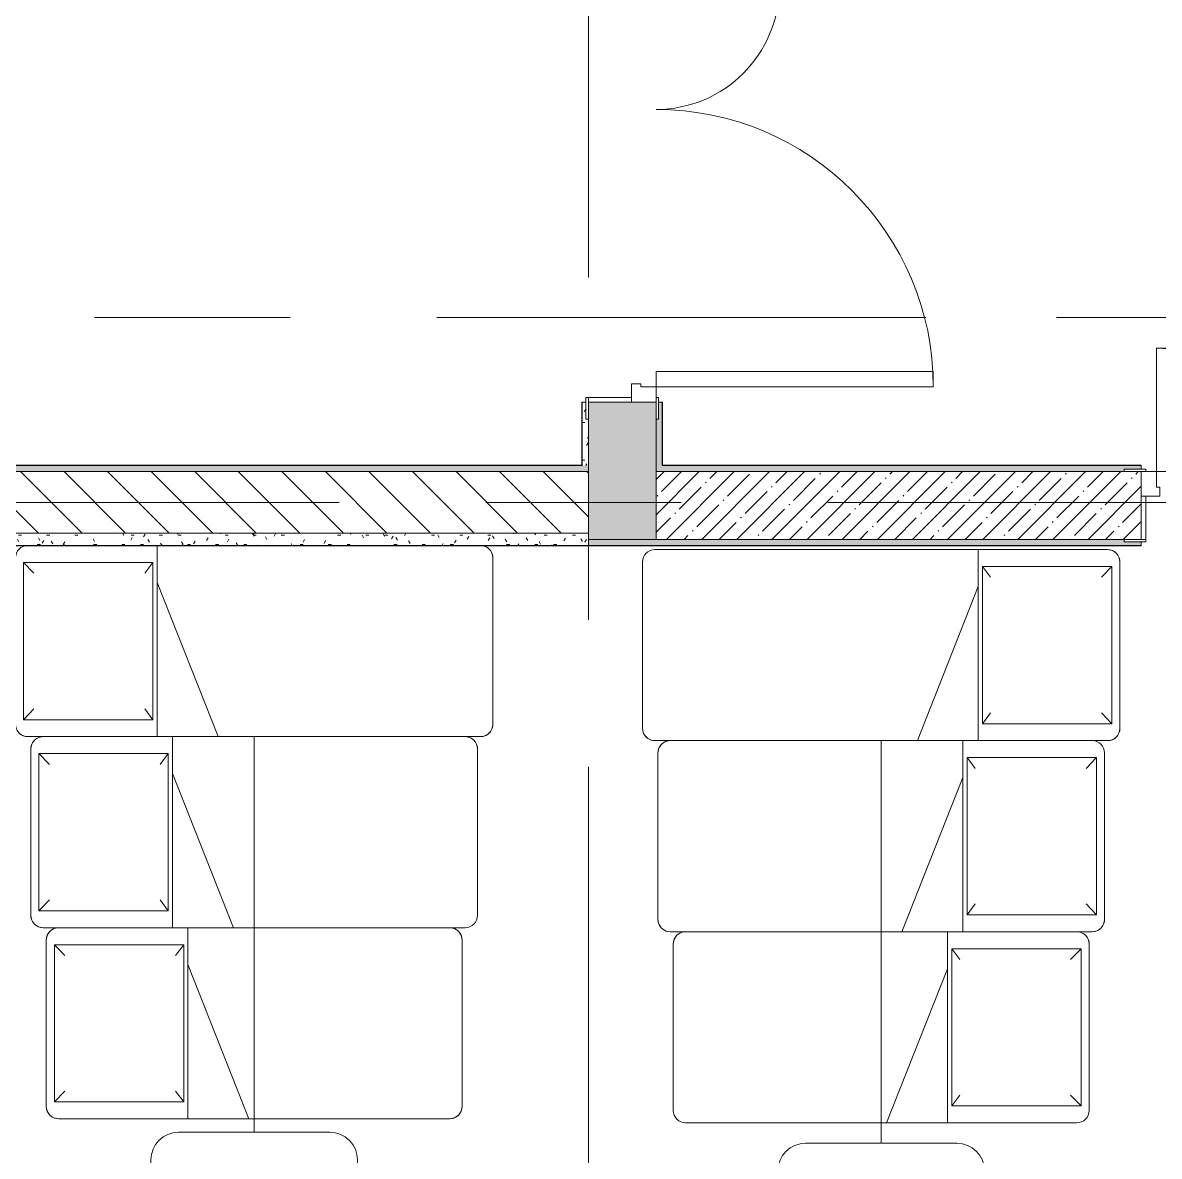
# Model space of a CAD drawing. Header units: millimetres. Extents: x 957 to 67880, y -2706 to 27400.
# Drawn here: x 61844 to 65534, y 8378 to 12057 of the extents above; entities that cross this region are included whole.
import ezdxf

# ---------------------------------------------------------------- set-up
doc = ezdxf.new("R2010")
doc.units = ezdxf.units.MM
doc.linetypes.add('Осевая', pattern=[3175, 635, -476.25, 1587.5, -476.25])
for name, color, linetype, lineweight, true_color in [('A-DOOR-1', 7, 'Continuous', 9, 0xc0c0c0), ('A-DOOR-FRAM-1', 7, 'Continuous', 9, 0xc0c0c0), ('A-WALL-1', 9, 'Continuous', 9, 0x808080), ('A-WALL-FNSH-1', 9, 'Continuous', 9, 0x808080), ('I-FURN-1', 9, 'Continuous', 9, 0x808080)]:
    doc.layers.add(name, color=color, linetype=linetype, lineweight=lineweight, true_color=true_color)
for name, color, linetype, lineweight in [('A-WALL', 7, 'Continuous', 9), ('I-FURN-IDEN', 7, 'Continuous', 9), ('I-WALL', 7, 'Continuous', 9), ('Оси', 7, 'Continuous', 9), ('Оси-2', 7, 'Осевая', 9)]:
    doc.layers.add(name, color=color, linetype=linetype, lineweight=lineweight)
pattern_1 = [(45, (-57529.54, 0), (-57.024626, 57.024626), []), (45, (-57472.52, 0), (-57.024626, 57.024626), [100.806, -20.161, 3.353, -16.808])]
pattern_2 = [(0, (-57529.542, 0), (121.92, 30.48), [10.058, -81.382, 10.058, -81.382, -487.68]), (0, (-57529.542, 0), (121.92, 30.48), [-182.88, 10.058, -172.822, 10.058, -81.382, -213.36]), (0, (-57529.542, 0), (121.92, 30.48), [-457.2, 10.058, -50.902, 10.058, -142.342]), (120, (-57483.822, 15.24), (-87.356454, 90.345817), [10.058, -81.382, 10.058, -81.382, -487.68]), (120, (-57483.822, 15.24), (-87.356454, 90.345817), [-182.88, 10.058, -172.822, 10.058, -81.382, -213.36]), (120, (-57483.822, 15.24), (-87.356454, 90.345817), [-457.2, 10.058, -50.902, 10.058, -142.342]), (240, (-57468.582, 76.2), (-34.563546, -120.825817), [10.058, -81.382, 10.058, -81.382, -487.68]), (240, (-57468.582, 76.2), (-34.563546, -120.825817), [-182.88, 10.058, -172.822, 10.058, -81.382, -213.36]), (240, (-57468.582, 76.2), (-34.563546, -120.825817), [-457.2, 10.058, -50.902, 10.058, -142.342])]

# ---------------------------------------------------------------- blocks, each defined once
blk = doc.blocks.new('110_Дверь_СКБ_2Ст - Д-5_п_ Из игровой в коридор-32679362-План расстановки мебели и оборудования 3 этажа в осях 23-33')
at = {"layer": 'A-DOOR-1'}
for p, q in [((662.5, 1010), (612.5, 1010)), ((612.5, 1010), (612.5, 110)), ((662.5, 110), (662.5, 1010)), ((-637.5, 510), (-637.5, 110)), ((-587.5, 510), (-637.5, 510)), ((-587.5, 110), (-587.5, 510)), ((-637.5, 110), (-587.5, 110)), ((612.5, 110), (662.5, 110))]:
    blk.add_line(p, q, dxfattribs=at)
for centre, radius, start, end in [((662.5, 110), 900, 90, 180), ((-637.5, 110), 400, 360, 90)]:
    blk.add_arc(centre, radius, start, end, dxfattribs=at)
at = {"layer": 'A-DOOR-FRAM-1'}
for p, q in [((-672.5, 118), (-742.5, 118)), ((-742.5, 118), (-742.5, 110)), ((-672.5, 110), (-672.5, 118)), ((767.5, 118), (697.5, 118)), ((697.5, 118), (697.5, 110)), ((767.5, 110), (767.5, 118)), ((-742.5, 110), (-672.5, 110)), ((-637.5, 110), (-687.5, 110)), ((-687.5, 110), (-687.5, 30)), ((-637.5, 60), (-637.5, 110)), ((662.5, 110), (662.5, 60)), ((712.5, 110), (662.5, 110)), ((697.5, 110), (767.5, 110)), ((712.5, 30), (712.5, 110)), ((-627.5, 60), (-637.5, 60)), ((-627.5, 30), (-627.5, 60)), ((662.5, 60), (652.5, 60)), ((652.5, 60), (652.5, 30)), ((-687.5, 30), (-627.5, 30)), ((-672.5, 30), (-687.5, 30)), ((-687.5, 30), (-687.5, -110)), ((-672.5, -110), (-672.5, 30)), ((652.5, 30), (712.5, 30)), ((712.5, 30), (697.5, 30)), ((697.5, 30), (697.5, -110)), ((712.5, -110), (712.5, 30)), ((-672.5, -110), (-742.5, -110)), ((-742.5, -110), (-742.5, -118)), ((-687.5, -110), (-672.5, -110)), ((-672.5, -118), (-672.5, -110)), ((697.5, -110), (712.5, -110)), ((767.5, -110), (697.5, -110)), ((697.5, -110), (697.5, -118)), ((767.5, -118), (767.5, -110)), ((-742.5, -118), (-672.5, -118)), ((697.5, -118), (767.5, -118))]:
    blk.add_line(p, q, dxfattribs=at)
blk = doc.blocks.new('110_Дверь_СКБ_2Ст - Д-1_л_Лестничная клетка EIS60 2-V1-План расстановки мебели и оборудования 3 этажа в осях 23-33')
at = {"layer": 'A-DOOR-1'}
for p, q in [((662.5, 1010), (612.5, 1010)), ((612.5, 1010), (612.5, 110)), ((662.5, 110), (662.5, 1010)), ((-637.5, 510), (-637.5, 110)), ((-587.5, 510), (-637.5, 510)), ((-587.5, 110), (-587.5, 510)), ((-637.5, 110), (-587.5, 110)), ((612.5, 110), (662.5, 110))]:
    blk.add_line(p, q, dxfattribs=at)
for centre, radius, start, end in [((662.5, 110), 900, 90, 180), ((-637.5, 110), 400, 360, 90)]:
    blk.add_arc(centre, radius, start, end, dxfattribs=at)
at = {"layer": 'A-DOOR-FRAM-1'}
for p, q in [((-672.5, 118), (-742.5, 118)), ((-742.5, 118), (-742.5, 110)), ((-672.5, 110), (-672.5, 118)), ((767.5, 118), (697.5, 118)), ((697.5, 118), (697.5, 110)), ((767.5, 110), (767.5, 118)), ((-742.5, 110), (-672.5, 110)), ((-637.5, 110), (-687.5, 110)), ((-687.5, 110), (-687.5, 30)), ((-637.5, 60), (-637.5, 110)), ((662.5, 110), (662.5, 60)), ((712.5, 110), (662.5, 110)), ((697.5, 110), (767.5, 110)), ((712.5, 30), (712.5, 110)), ((-627.5, 60), (-637.5, 60)), ((-627.5, 30), (-627.5, 60)), ((662.5, 60), (652.5, 60)), ((652.5, 60), (652.5, 30)), ((-687.5, 30), (-627.5, 30)), ((-672.5, 30), (-687.5, 30)), ((-687.5, 30), (-687.5, -110)), ((-672.5, -110), (-672.5, 30)), ((652.5, 30), (712.5, 30)), ((712.5, 30), (697.5, 30)), ((697.5, 30), (697.5, -110)), ((712.5, -110), (712.5, 30)), ((-672.5, -110), (-742.5, -110)), ((-742.5, -110), (-742.5, -118)), ((-687.5, -110), (-672.5, -110)), ((-672.5, -118), (-672.5, -110)), ((697.5, -110), (712.5, -110)), ((767.5, -110), (697.5, -110)), ((697.5, -110), (697.5, -118)), ((767.5, -118), (767.5, -110)), ((-742.5, -118), (-672.5, -118)), ((697.5, -118), (767.5, -118))]:
    blk.add_line(p, q, dxfattribs=at)
blk = doc.blocks.new('Bed - Small Sizes - 1_118-V66-План расстановки мебели и оборудования 3 этажа в осях 23-33')
at = {"layer": 'I-FURN-1'}
for p, q in [((247.3, 0), (-292.7, 0)), ((-292.7, 0), (247.3, 0)), ((247.3, 0), (-292.7, 0)), ((-292.7, 0), (247.3, 0)), ((-277.5, -26.2), (-242.7, -60)), ((232.5, -26.2), (-277.5, -26.2)), ((-277.5, -26.2), (-277.5, -446.2)), ((232.5, -26.2), (-277.5, -26.2)), ((-277.5, -26.2), (-277.5, -446.2)), ((232.5, -26.2), (197.3, -60)), ((232.5, -446.2), (232.5, -26.2)), ((232.5, -446.2), (232.5, -26.2)), ((-332.7, -40), (-332.7, -460)), ((-332.7, -460), (-332.7, -40)), ((-332.7, -40), (-332.7, -460)), ((-332.7, -460), (-332.7, -40)), ((287.3, -460), (287.3, -40)), ((287.3, -40), (287.3, -90)), ((287.3, -90), (287.3, -40)), ((287.3, -40), (287.3, -90)), ((287.3, -90), (287.3, -460)), ((287.3, -510), (287.3, -90)), ((287.3, -90), (287.3, -510)), ((-277.5, -446.2), (-242.7, -420)), ((232.5, -446.2), (197.3, -420)), ((-332.7, -460), (-212.7, -460)), ((-212.7, -460), (-332.7, -460)), ((-332.7, -460), (-332.7, -1510)), ((-332.7, -1510), (-332.7, -460)), ((-332.7, -460), (-212.7, -460)), ((-277.5, -446.2), (232.5, -446.2)), ((-277.5, -446.2), (232.5, -446.2)), ((-212.7, -460), (287.3, -460)), ((287.3, -460), (-212.7, -460)), ((287.3, -460), (-212.7, -460)), ((-212.7, -460), (287.3, -657.7)), ((287.3, -657.7), (-212.7, -460)), ((-212.7, -460), (287.3, -460)), ((-212.7, -460), (287.3, -657.7)), ((-212.7, -460), (287.3, -460)), ((287.3, -657.7), (287.3, -460)), ((287.3, -460), (287.3, -510)), ((287.3, -510), (287.3, -657.7)), ((287.3, -657.7), (287.3, -510)), ((287.3, -510), (287.3, -657.7)), ((287.3, -1510), (287.3, -657.7)), ((287.3, -657.7), (287.3, -1460)), ((287.3, -1460), (287.3, -1510)), ((-292.7, -1550), (247.3, -1550)), ((247.3, -1550), (-292.7, -1550))]:
    blk.add_line(p, q, dxfattribs=at)
for centre, start, end in [((-292.7, -40), 90, 180), ((-292.7, -40), 90, 180), ((247.3, -40), 360, 90), ((247.3, -40), 75, 90), ((-292.7, -40), 90, 180), ((-292.7, -40), 165, 180), ((-292.7, -40), 135, 165), ((-292.7, -40), 105, 135), ((-292.7, -40), 90, 105), ((247.3, -40), 45, 90), ((247.3, -40), 0, 90), ((247.3, -40), 60, 75), ((247.3, -40), 45, 60), ((247.3, -40), 30, 45), ((247.3, -40), 15, 45), ((247.3, -40), 15, 30), ((247.3, -40), 0, 15), ((247.3, -40), 0, 15), ((-292.7, -1510), 180, 270), ((-292.7, -1510), 180, 270), ((247.3, -1510), 270, 360), ((247.3, -1510), 345, 0), ((247.3, -1510), 270, 345)]:
    blk.add_arc(centre, 40, start, end, dxfattribs=at)
blk = doc.blocks.new('Bed - Small Sizes - Single 5-V67-План расстановки мебели и оборудования 3 этажа в осях 23-33')
at = {"layer": 'I-FURN-1'}
for p, q in [((247.3, 0), (-292.7, 0)), ((-292.7, 0), (247.3, 0)), ((247.3, 0), (-292.7, 0)), ((-292.7, 0), (247.3, 0)), ((-277.5, -26.2), (-242.7, -60)), ((232.5, -26.2), (-277.5, -26.2)), ((-277.5, -26.2), (-277.5, -446.2)), ((232.5, -26.2), (-277.5, -26.2)), ((-277.5, -26.2), (-277.5, -446.2)), ((232.5, -26.2), (197.3, -60)), ((232.5, -446.2), (232.5, -26.2)), ((232.5, -446.2), (232.5, -26.2)), ((-332.7, -40), (-332.7, -410)), ((-332.7, -460), (-332.7, -40)), ((-332.7, -40), (-332.7, -460)), ((-332.7, -460), (-332.7, -40)), ((287.3, -460), (287.3, -40)), ((287.3, -40), (287.3, -90)), ((287.3, -90), (287.3, -40)), ((287.3, -40), (287.3, -90)), ((287.3, -90), (287.3, -460)), ((287.3, -510), (287.3, -90)), ((287.3, -90), (287.3, -510)), ((-332.7, -410), (-332.7, -460)), ((-277.5, -446.2), (-242.7, -420)), ((232.5, -446.2), (197.3, -420)), ((-332.7, -460), (-212.7, -460)), ((-212.7, -460), (-332.7, -460)), ((-332.7, -460), (-332.7, -607.7)), ((-332.7, -607.7), (-332.7, -460)), ((-332.7, -460), (-212.7, -460)), ((-277.5, -446.2), (232.5, -446.2)), ((-277.5, -446.2), (232.5, -446.2)), ((-212.7, -460), (287.3, -460)), ((287.3, -460), (-212.7, -460)), ((287.3, -460), (-212.7, -460)), ((-212.7, -460), (287.3, -657.7)), ((287.3, -657.7), (-212.7, -460)), ((-212.7, -460), (287.3, -460)), ((-212.7, -460), (287.3, -657.7)), ((-212.7, -460), (287.3, -460)), ((287.3, -657.7), (287.3, -460)), ((287.3, -460), (287.3, -510)), ((287.3, -510), (287.3, -657.7)), ((287.3, -657.7), (287.3, -510)), ((287.3, -510), (287.3, -657.7)), ((-332.7, -607.7), (-332.7, -1410)), ((-332.7, -1410), (-332.7, -607.7)), ((287.3, -1410), (287.3, -657.7)), ((287.3, -657.7), (287.3, -1360)), ((287.3, -1360), (287.3, -1410)), ((-292.7, -1450), (247.3, -1450)), ((247.3, -1450), (-292.7, -1450))]:
    blk.add_line(p, q, dxfattribs=at)
for centre, start, end in [((-292.7, -40), 90, 180), ((-292.7, -40), 90, 180), ((247.3, -40), 360, 90), ((247.3, -40), 60, 90), ((-292.7, -40), 90, 180), ((-292.7, -40), 90, 180), ((247.3, -40), 0, 90), ((247.3, -40), 0, 90), ((247.3, -40), 0, 60), ((-292.7, -1410), 180, 270), ((-292.7, -1410), 180, 195), ((-292.7, -1410), 195, 210), ((-292.7, -1410), 210, 225), ((-292.7, -1410), 225, 240), ((247.3, -1410), 270, 0), ((247.3, -1410), 285, 0), ((-292.7, -1410), 240, 270), ((247.3, -1410), 270, 285)]:
    blk.add_arc(centre, 40, start, end, dxfattribs=at)
blk = doc.blocks.new('Bed - Small Sizes - Single 6-V68-План расстановки мебели и оборудования 3 этажа в осях 23-33')
at = {"layer": 'I-FURN-1'}
for p, q in [((247.3, 0), (-292.7, 0)), ((-292.7, 0), (247.3, 0)), ((247.3, 0), (-292.7, 0)), ((-292.7, 0), (247.3, 0)), ((-277.5, -26.2), (-242.7, -60)), ((232.5, -26.2), (-277.5, -26.2)), ((-277.5, -26.2), (-277.5, -446.2)), ((232.5, -26.2), (-277.5, -26.2)), ((-277.5, -26.2), (-277.5, -446.2)), ((232.5, -26.2), (197.3, -60)), ((232.5, -446.2), (232.5, -26.2)), ((232.5, -446.2), (232.5, -26.2)), ((-332.7, -40), (-332.7, -410)), ((-332.7, -460), (-332.7, -40)), ((-332.7, -40), (-332.7, -460)), ((-332.7, -460), (-332.7, -40)), ((287.3, -460), (287.3, -40)), ((287.3, -40), (287.3, -460)), ((287.3, -657.7), (287.3, -40)), ((287.3, -40), (287.3, -657.7)), ((-332.7, -410), (-332.7, -460)), ((-277.5, -446.2), (-242.7, -420)), ((232.5, -446.2), (197.3, -420)), ((-332.7, -460), (-212.7, -460)), ((-212.7, -460), (-332.7, -460)), ((-332.7, -460), (-332.7, -607.7)), ((-332.7, -607.7), (-332.7, -460)), ((-332.7, -460), (-212.7, -460)), ((-277.5, -446.2), (232.5, -446.2)), ((-277.5, -446.2), (232.5, -446.2)), ((-212.7, -460), (287.3, -460)), ((287.3, -460), (-212.7, -460)), ((287.3, -460), (-212.7, -460)), ((-212.7, -460), (287.3, -657.7)), ((287.3, -657.7), (-212.7, -460)), ((-212.7, -460), (287.3, -460)), ((-212.7, -460), (287.3, -657.7)), ((-212.7, -460), (287.3, -460)), ((287.3, -657.7), (287.3, -460)), ((287.3, -460), (287.3, -657.7)), ((-332.7, -607.7), (-332.7, -1310)), ((-332.7, -1310), (-332.7, -607.7)), ((287.3, -1310), (287.3, -657.7)), ((287.3, -657.7), (287.3, -1310)), ((-292.7, -1350), (247.3, -1350)), ((247.3, -1350), (-292.7, -1350))]:
    blk.add_line(p, q, dxfattribs=at)
for centre, start, end in [((-292.7, -40), 90, 180), ((-292.7, -40), 90, 105), ((247.3, -40), 360, 90), ((247.3, -40), 0, 90), ((-292.7, -40), 90, 180), ((-292.7, -40), 90, 180), ((-292.7, -40), 165, 180), ((-292.7, -40), 105, 165), ((247.3, -40), 0, 90), ((247.3, -40), 0, 90), ((-292.7, -1310), 180, 270), ((-292.7, -1310), 180, 255), ((247.3, -1310), 270, 0), ((247.3, -1310), 270, 0), ((-292.7, -1310), 255, 270)]:
    blk.add_arc(centre, 40, start, end, dxfattribs=at)
blk = doc.blocks.new('Bed - Small Sizes - 1_118-V69-План расстановки мебели и оборудования 3 этажа в осях 23-33')
at = {"layer": 'I-FURN-1'}
for p, q in [((247.3, 1550), (-292.7, 1550)), ((-292.7, 1550), (247.3, 1550)), ((-332.7, 460), (-332.7, 1510)), ((287.3, 657.7), (287.3, 1510)), ((287.3, 1510), (287.3, 1460)), ((287.3, 1460), (287.3, 657.7)), ((287.3, 657.7), (-212.7, 460)), ((-212.7, 460), (287.3, 657.7)), ((-212.7, 460), (287.3, 657.7)), ((287.3, 460), (287.3, 657.7)), ((287.3, 657.7), (287.3, 510)), ((287.3, 510), (287.3, 657.7)), ((287.3, 657.7), (287.3, 510)), ((287.3, 510), (287.3, 460)), ((287.3, 90), (287.3, 510)), ((287.3, 510), (287.3, 90)), ((-212.7, 460), (-332.7, 460)), ((-332.7, 460), (-212.7, 460)), ((-332.7, 40), (-332.7, 460)), ((-332.7, 460), (-212.7, 460)), ((-277.5, 446.2), (-242.7, 420)), ((-277.5, 26.2), (-277.5, 446.2)), ((-277.5, 446.2), (232.5, 446.2)), ((-277.5, 446.2), (232.5, 446.2)), ((-277.5, 26.2), (-277.5, 446.2)), ((287.3, 460), (-212.7, 460)), ((-212.7, 460), (287.3, 460)), ((-212.7, 460), (287.3, 460)), ((287.3, 460), (-212.7, 460)), ((-212.7, 460), (287.3, 460)), ((232.5, 446.2), (197.3, 420)), ((232.5, 446.2), (232.5, 26.2)), ((232.5, 446.2), (232.5, 26.2)), ((287.3, 40), (287.3, 460)), ((287.3, 460), (287.3, 90)), ((287.3, 90), (287.3, 40)), ((287.3, 40), (287.3, 90)), ((287.3, 90), (287.3, 40)), ((-277.5, 26.2), (-242.7, 60)), ((232.5, 26.2), (197.3, 60)), ((-292.7, 0), (247.3, 0)), ((247.3, 0), (-292.7, 0)), ((232.5, 26.2), (-277.5, 26.2)), ((232.5, 26.2), (-277.5, 26.2)), ((247.3, 0), (-292.7, 0))]:
    blk.add_line(p, q, dxfattribs=at)
for centre, start, end in [((-292.7, 1510), 90, 180), ((-292.7, 1510), 90, 105), ((247.3, 1510), 360, 90), ((247.3, 1510), 30, 90), ((-292.7, 1510), 165, 180), ((-292.7, 1510), 135, 165), ((-292.7, 1510), 120, 135), ((-292.7, 1510), 105, 120), ((247.3, 1510), 15, 30), ((247.3, 1510), 0, 15), ((-292.7, 40), 180, 270), ((-292.7, 40), 180, 270), ((-292.7, 40), 180, 270), ((-292.7, 40), 180, 270), ((247.3, 40), 270, 360), ((247.3, 40), 270, 0), ((247.3, 40), 270, 360), ((247.3, 40), 345, 360), ((247.3, 40), 270, 285), ((247.3, 40), 285, 300), ((247.3, 40), 300, 330), ((247.3, 40), 330, 345)]:
    blk.add_arc(centre, 40, start, end, dxfattribs=at)
blk = doc.blocks.new('Bed - Small Sizes - Single 5-V70-План расстановки мебели и оборудования 3 этажа в осях 23-33')
at = {"layer": 'I-FURN-1'}
for p, q in [((247.3, 1450), (-292.7, 1450)), ((-292.7, 1450), (247.3, 1450)), ((-332.7, 1410), (-332.7, 607.7)), ((-332.7, 607.7), (-332.7, 1410)), ((287.3, 657.7), (287.3, 1410)), ((287.3, 1410), (287.3, 1360)), ((287.3, 1360), (287.3, 657.7)), ((287.3, 657.7), (-212.7, 460)), ((-212.7, 460), (287.3, 657.7)), ((-212.7, 460), (287.3, 657.7)), ((287.3, 460), (287.3, 657.7)), ((287.3, 657.7), (287.3, 510)), ((287.3, 510), (287.3, 657.7)), ((287.3, 657.7), (287.3, 510)), ((-332.7, 607.7), (-332.7, 460)), ((-332.7, 460), (-332.7, 607.7)), ((287.3, 510), (287.3, 460)), ((287.3, 90), (287.3, 510)), ((287.3, 510), (287.3, 90)), ((-212.7, 460), (-332.7, 460)), ((-332.7, 460), (-332.7, 410)), ((-332.7, 40), (-332.7, 460)), ((-332.7, 460), (-212.7, 460)), ((-332.7, 460), (-332.7, 40)), ((-332.7, 40), (-332.7, 460)), ((-332.7, 460), (-212.7, 460)), ((-277.5, 446.2), (-242.7, 420)), ((-277.5, 26.2), (-277.5, 446.2)), ((-277.5, 446.2), (232.5, 446.2)), ((-277.5, 446.2), (232.5, 446.2)), ((-277.5, 26.2), (-277.5, 446.2)), ((287.3, 460), (-212.7, 460)), ((-212.7, 460), (287.3, 460)), ((-212.7, 460), (287.3, 460)), ((287.3, 460), (-212.7, 460)), ((-212.7, 460), (287.3, 460)), ((232.5, 446.2), (197.3, 420)), ((232.5, 446.2), (232.5, 26.2)), ((232.5, 446.2), (232.5, 26.2)), ((287.3, 40), (287.3, 460)), ((287.3, 460), (287.3, 90)), ((-332.7, 410), (-332.7, 40)), ((287.3, 90), (287.3, 40)), ((287.3, 40), (287.3, 90)), ((287.3, 90), (287.3, 40)), ((-277.5, 26.2), (-242.7, 60)), ((232.5, 26.2), (197.3, 60)), ((-292.7, 0), (247.3, 0)), ((247.3, 0), (-292.7, 0)), ((232.5, 26.2), (-277.5, 26.2)), ((232.5, 26.2), (-277.5, 26.2)), ((-292.7, 0), (247.3, 0)), ((247.3, 0), (-292.7, 0))]:
    blk.add_line(p, q, dxfattribs=at)
for centre, start, end in [((-292.7, 1410), 90, 180), ((-292.7, 1410), 120, 180), ((-292.7, 1410), 90, 120), ((247.3, 1410), 360, 90), ((247.3, 1410), 0, 90), ((-292.7, 40), 180, 270), ((-292.7, 40), 180, 210), ((-292.7, 40), 180, 210), ((-292.7, 40), 180, 270), ((247.3, 40), 270, 360), ((247.3, 40), 270, 360), ((247.3, 40), 330, 0), ((247.3, 40), 345, 360), ((-292.7, 40), 210, 270), ((-292.7, 40), 210, 270), ((247.3, 40), 270, 330), ((247.3, 40), 270, 315), ((247.3, 40), 315, 345)]:
    blk.add_arc(centre, 40, start, end, dxfattribs=at)
blk = doc.blocks.new('Bed - Small Sizes - Single 6-V71-План расстановки мебели и оборудования 3 этажа в осях 23-33')
at = {"layer": 'I-FURN-1'}
for p, q in [((247.3, 1350), (-292.7, 1350)), ((-292.7, 1350), (247.3, 1350)), ((-332.7, 1310), (-332.7, 607.7)), ((-332.7, 607.7), (-332.7, 1310)), ((287.3, 657.7), (287.3, 1310)), ((287.3, 1310), (287.3, 657.7)), ((287.3, 657.7), (-212.7, 460)), ((-212.7, 460), (287.3, 657.7)), ((-212.7, 460), (287.3, 657.7)), ((287.3, 460), (287.3, 657.7)), ((287.3, 657.7), (287.3, 460)), ((287.3, 40), (287.3, 657.7)), ((287.3, 657.7), (287.3, 40)), ((-332.7, 607.7), (-332.7, 460)), ((-332.7, 460), (-332.7, 607.7)), ((-212.7, 460), (-332.7, 460)), ((-332.7, 460), (-332.7, 410)), ((-332.7, 40), (-332.7, 460)), ((-332.7, 460), (-212.7, 460)), ((-332.7, 460), (-332.7, 40)), ((-332.7, 40), (-332.7, 460)), ((-332.7, 460), (-212.7, 460)), ((-277.5, 446.2), (-242.7, 420)), ((-277.5, 26.2), (-277.5, 446.2)), ((-277.5, 446.2), (232.5, 446.2)), ((-277.5, 446.2), (232.5, 446.2)), ((-277.5, 26.2), (-277.5, 446.2)), ((287.3, 460), (-212.7, 460)), ((-212.7, 460), (287.3, 460)), ((-212.7, 460), (287.3, 460)), ((287.3, 460), (-212.7, 460)), ((-212.7, 460), (287.3, 460)), ((232.5, 446.2), (197.3, 420)), ((232.5, 446.2), (232.5, 26.2)), ((232.5, 446.2), (232.5, 26.2)), ((287.3, 40), (287.3, 460)), ((287.3, 460), (287.3, 40)), ((-332.7, 410), (-332.7, 40)), ((-277.5, 26.2), (-242.7, 60)), ((232.5, 26.2), (197.3, 60)), ((-292.7, 0), (247.3, 0)), ((247.3, 0), (-292.7, 0)), ((232.5, 26.2), (-277.5, 26.2)), ((232.5, 26.2), (-277.5, 26.2)), ((-292.7, 0), (247.3, 0)), ((247.3, 0), (-292.7, 0))]:
    blk.add_line(p, q, dxfattribs=at)
for centre, start, end in [((-292.7, 1310), 90, 180), ((-292.7, 1310), 150, 165), ((-292.7, 1310), 120, 150), ((-292.7, 1310), 90, 120), ((247.3, 1310), 360, 90), ((247.3, 1310), 60, 90), ((247.3, 1310), 45, 60), ((247.3, 1310), 30, 45), ((247.3, 1310), 15, 30), ((-292.7, 1310), 165, 180), ((247.3, 1310), 0, 15), ((-292.7, 40), 180, 270), ((-292.7, 40), 180, 270), ((-292.7, 40), 180, 210), ((-292.7, 40), 180, 270), ((247.3, 40), 270, 360), ((247.3, 40), 270, 0), ((247.3, 40), 270, 360), ((247.3, 40), 345, 360), ((-292.7, 40), 210, 255), ((-292.7, 40), 255, 270), ((247.3, 40), 270, 285), ((247.3, 40), 285, 330), ((247.3, 40), 330, 345)]:
    blk.add_arc(centre, 40, start, end, dxfattribs=at)
blk = doc.blocks.new('Марка_Мебель - В прямоуг_Balcon_Марка-25523697-План расстановки мебели и оборудования 3 этажа в осях 23-33')
at = {"layer": 'I-FURN-IDEN'}
for p, q in [((-2.455, 2.278), (2.455, 2.278)), ((-3.355, 1.378), (-3.355, -1.384)), ((3.355, 1.378), (3.355, -1.378)), ((-2.461, -2.278), (2.455, -2.278))]:
    blk.add_line(p, q, dxfattribs=at)
for centre, radius, start, end in [((-2.455, 1.378), 0.9, 90, 180), ((2.455, 1.378), 0.9, 0, 90), ((-2.461, -1.384), 0.893, 180, 270), ((2.455, -1.378), 0.9, 270, 0)]:
    blk.add_arc(centre, radius, start, end, dxfattribs=at)

msp = doc.modelspace()

# ---------------------------------------------------------------- hatches: boundary and pattern name
at = {"layer": 'I-WALL'}
h = msp.add_hatch(dxfattribs=at)
h.set_pattern_fill('FP_4', color=256, style=0, pattern_type=2)
h.set_pattern_definition(pattern_1)
h.paths.add_polyline_path([(63680.5, 10380), (63900.5, 10380), (63900.5, 10825), (63680.5, 10825), (63680.5, 10382.8)])
h.paths.add_polyline_path([(63820.5, 12225), (63900.5, 12225), (63900.5, 13400), (63680.5, 13400), (63680.5, 12225), (63700.5, 12225)])
h.paths.add_polyline_path([(63680.5, 13900), (63900.5, 13900), (63900.5, 18600), (63680.5, 18600), (63680.5, 13920)])
h.paths.add_polyline_path([(63700.5, 19100), (63900.5, 19100), (63900.5, 19110), (63700.5, 19100.9), (63700.5, 19110), (63680.5, 19110), (63680.5, 19100)])
h = msp.add_hatch(dxfattribs=at)
h.set_pattern_fill('FP_35', color=256, style=0, pattern_type=2)
h.set_pattern_definition(pattern_2)
h.paths.add_polyline_path([(63920.5, 10600), (63920.5, 10825), (63908.5, 10825), (63908.5, 10770), (63900.5, 10770), (63900.5, 10600), (63903.5, 10600)])
h.paths.add_polyline_path([(63920.5, 12225), (63920.5, 18830), (63900.5, 18830), (63900.6, 12280), (63908.5, 12280), (63908.5, 12225)])
h = msp.add_hatch(dxfattribs=at)
h.set_pattern_fill('FP_35', color=256, style=0, pattern_type=2)
h.set_pattern_definition(pattern_2)
h.paths.add_polyline_path([(63680.5, 10620), (63680.5, 10770), (63672.5, 10770), (63672.5, 10825), (63660.5, 10825), (63660.5, 10620)])
h.paths.add_polyline_path([(63672.5, 12225), (63672.5, 12280), (63680.5, 12280), (63680.5, 12430), (63660.5, 12430), (63660.5, 12225)])
h = msp.add_hatch(dxfattribs=at)
h.set_pattern_fill('FP_35', color=256, style=0, pattern_type=2)
h.set_pattern_definition(pattern_2)
h.paths.add_polyline_path([(61800.5, 10600), (63680.5, 10600), (63680.5, 10620), (53650.5, 10620), (53650.5, 10608), (53680.5, 10608), (53680.5, 10600), (60085.7, 10600)])
h.paths.add_polyline_path([(49905, 10600), (50120.5, 10600), (50120.5, 10608), (50175.5, 10608), (50175.5, 10620), (47565.5, 10620), (47565.5, 10608), (47595.5, 10608), (47595.5, 10600), (49840.5, 10600)])
h.paths.add_polyline_path([(51630.5, 10600), (52670.5, 10600), (52670.5, 10608), (52700.5, 10608), (52700.5, 10620), (51575.5, 10620), (51575.5, 10608), (51630.5, 10608), (51630.5, 10601)])
h.paths.add_polyline_path([(44178.3, 10600), (46085.5, 10600.2), (46085.5, 10608), (46115.5, 10608), (46115.5, 10620), (43299.5, 10620), (43299.5, 10600), (44133.5, 10600)])
h = msp.add_hatch(dxfattribs=at)
h.set_pattern_fill('FP_3', color=256, style=0, pattern_type=2)
h.set_pattern_definition([(135, (-57529.54, 0), (-70.71068, -70.71068), [])])
h.paths.add_polyline_path([(61800.5, 10400), (63680.5, 10400.4), (63680.5, 10600), (61800.5, 10600)])
h.paths.add_polyline_path([(53871, 10400), (54400.5, 10400), (54400.5, 10600), (53650.5, 10600), (53650.5, 10400), (53722.8, 10400)])
h.paths.add_polyline_path([(52220.5, 10400), (52700.5, 10400), (52700.5, 10600), (51575.5, 10600), (51575.5, 10400), (52140.5, 10400)])
h.paths.add_polyline_path([(50175.5, 10400), (50175.5, 10600), (49820.5, 10600), (49820.5, 10400), (50120.5, 10400)])
h = msp.add_hatch(dxfattribs=at)
h.set_pattern_fill('FP_4', color=256, style=0, pattern_type=2)
h.set_pattern_definition(pattern_1)
h.paths.add_polyline_path([(66875.5, 10380), (67300.5, 10380), (67300.5, 10600), (66875.5, 10600), (66875.5, 10520)])
h.paths.add_polyline_path([(65176.1, 10380), (65475.5, 10380), (65475.5, 10600), (63900.5, 10600), (63900.5, 10380), (63903.5, 10380)])
h = msp.add_hatch(dxfattribs=at)
h.set_pattern_fill('FP_35', color=256, style=0, pattern_type=2)
h.set_pattern_definition(pattern_2)
h.paths.add_polyline_path([(67300.5, 10600), (67300.5, 10620), (66875.5, 10620), (66875.5, 10608), (66930.5, 10608), (66930.5, 10600), (67280.5, 10600)])
h.paths.add_polyline_path([(65176.1, 10600), (65420.5, 10600.7), (65420.5, 10608), (65475.5, 10608), (65475.5, 10620), (63920.5, 10620), (63921.5, 10600), (64800.5, 10600)])
h = msp.add_hatch(dxfattribs=at)
h.set_pattern_fill('FP_35', color=256, style=0, pattern_type=2)
h.set_pattern_definition(pattern_2)
h.paths.add_polyline_path([(62630.9, 10360), (63660.5, 10360), (63660.5, 10400), (61800.5, 10400), (61800.5, 10360), (62280.5, 10360)])
h = msp.add_hatch(dxfattribs=at)
h.set_pattern_fill('FP_35', color=256, style=0, pattern_type=2)
h.set_pattern_definition(pattern_2)
h.paths.add_polyline_path([(63680.5, 10360), (63680.5, 10400), (63660.5, 10400), (63660.5, 10360)])
h = msp.add_hatch(dxfattribs=at)
h.set_pattern_fill('FP_35', color=256, style=0, pattern_type=2)
h.set_pattern_definition(pattern_2)
h.paths.add_polyline_path([(67300.5, 10360), (67300.5, 10380), (66930.5, 10380), (66930.5, 10372), (66925.5, 10372), (66925.5, 10360), (67172.1, 10360)])
h.paths.add_polyline_path([(66875.5, 10360), (66880.5, 10360), (66880.5, 10372), (66875.5, 10372)])
h.paths.add_polyline_path([(63900.5, 10360), (65475.5, 10360), (65475.5, 10372), (65420.5, 10372), (65420.5, 10380), (63680.5, 10380), (63680.5, 10360), (63896.3, 10360)])

# ---------------------------------------------------------------- linework, layer by layer
at = {"layer": 'A-WALL'}
for p, q in [((63920.5, 10620), (63920.5, 10825)), ((63680.5, 10620), (63680.5, 10770)), ((53650.5, 10620), (63660.5, 10620)), ((63680.5, 10620), (63680.5, 10380)), ((63900.5, 10600), (65420.5, 10600)), ((63920.5, 10620), (65475.5, 10620)), ((63921.5, 10620), (63921.5, 10621)), ((63680.5, 10380), (65420.5, 10380))]:
    msp.add_line(p, q, dxfattribs=at)
at = {"layer": 'A-WALL-1'}
for p, q in [((63672.5, 10825), (63660.5, 10825)), ((63660.5, 10825), (63660.5, 10620)), ((63920.5, 10825), (63908.5, 10825)), ((63900.5, 10770), (63900.5, 10380)), ((63680.5, 10600), (53680.5, 10600)), ((65475.5, 10608), (65475.5, 10620)), ((61800.5, 10400), (63680.5, 10400)), ((65475.5, 10360), (65475.5, 10372))]:
    msp.add_line(p, q, dxfattribs=at)
at = {"layer": 'A-WALL-FNSH-1'}
for p, q in [((63660.5, 10825), (63659.5, 10825)), ((63659.5, 10825), (63659.5, 10621)), ((63921.5, 10825), (63920.5, 10825)), ((63921.5, 10621), (63921.5, 10825)), ((63659.5, 10621), (53650.5, 10621)), ((65475.5, 10621), (63921.5, 10621)), ((65475.5, 10620), (65475.5, 10621)), ((65475.5, 10360), (61821.5, 10360)), ((61821.5, 10359), (65475.5, 10359)), ((65475.5, 10359), (65475.5, 10360))]:
    msp.add_line(p, q, dxfattribs=at)
at = {"layer": 'I-FURN-IDEN'}
for p, q in [((62595.5, 9740), (62595.5, 8456.1)), ((64631.3, 9726.8), (64631.3, 8420.5))]:
    msp.add_line(p, q, dxfattribs=at)
at = {"layer": 'Оси'}
for p, q in [((65200.5, 11100), (67700.5, 11100)), ((65200.5, 10500), (67700.5, 10500))]:
    msp.add_line(p, q, dxfattribs=at)
at = {"layer": 'Оси-2'}
for p, q in [((63680.5, 593.7), (63680.5, 19191.6)), ((27152.2, 11100), (65200.5, 11100)), ((28422.2, 10500), (65200.5, 10500))]:
    msp.add_line(p, q, dxfattribs=at)

# ---------------------------------------------------------------- block references
at = {"layer": 'A-DOOR-1', "rotation": 269.9999999999998}
msp.add_blockref('110_Дверь_СКБ_2Ст - Д-1_л_Лестничная клетка EIS60 2-V1-План расстановки мебели и оборудования 3 этажа в осях 23-33', (63790.5, 11537.5), dxfattribs=at)
at = {"layer": 'A-DOOR-1'}
msp.add_blockref('110_Дверь_СКБ_2Ст - Д-5_п_ Из игровой в коридор-32679362-План расстановки мебели и оборудования 3 этажа в осях 23-33', (66163, 10490), dxfattribs=at)
at = {"layer": 'I-FURN-1'}
for name, p, rotation in [('Bed - Small Sizes - 1_118-V69-План расстановки мебели и оборудования 3 этажа в осях 23-33', (61820.5, 10027.3), 270), ('Bed - Small Sizes - 1_118-V66-План расстановки мебели и оборудования 3 этажа в осях 23-33', (65406.3, 10014.2), 269.9999999999999), ('Bed - Small Sizes - Single 5-V70-План расстановки мебели и оборудования 3 этажа в осях 23-33', (61870.5, 9407.3), 270), ('Bed - Small Sizes - Single 5-V67-План расстановки мебели и оборудования 3 этажа в осях 23-33', (65356.3, 9394.2), 269.9999999999999), ('Bed - Small Sizes - Single 6-V71-План расстановки мебели и оборудования 3 этажа в осях 23-33', (61920.5, 8787.3), 270), ('Bed - Small Sizes - Single 6-V68-План расстановки мебели и оборудования 3 этажа в осях 23-33', (65306.3, 8774.2), 269.9999999999999)]:
    msp.add_blockref(name, p, dxfattribs=dict(at, rotation=rotation))
at = {"layer": 'I-FURN-IDEN', "xscale": 99.99999999999993, "yscale": 99.99999999999993, "zscale": 99.99999999999993}
for p in [(62595.5, 8228.4), (64631.3, 8192.7)]:
    msp.add_blockref('Марка_Мебель - В прямоуг_Balcon_Марка-25523697-План расстановки мебели и оборудования 3 этажа в осях 23-33', p, dxfattribs=at)

doc.saveas('drawing.dxf')
